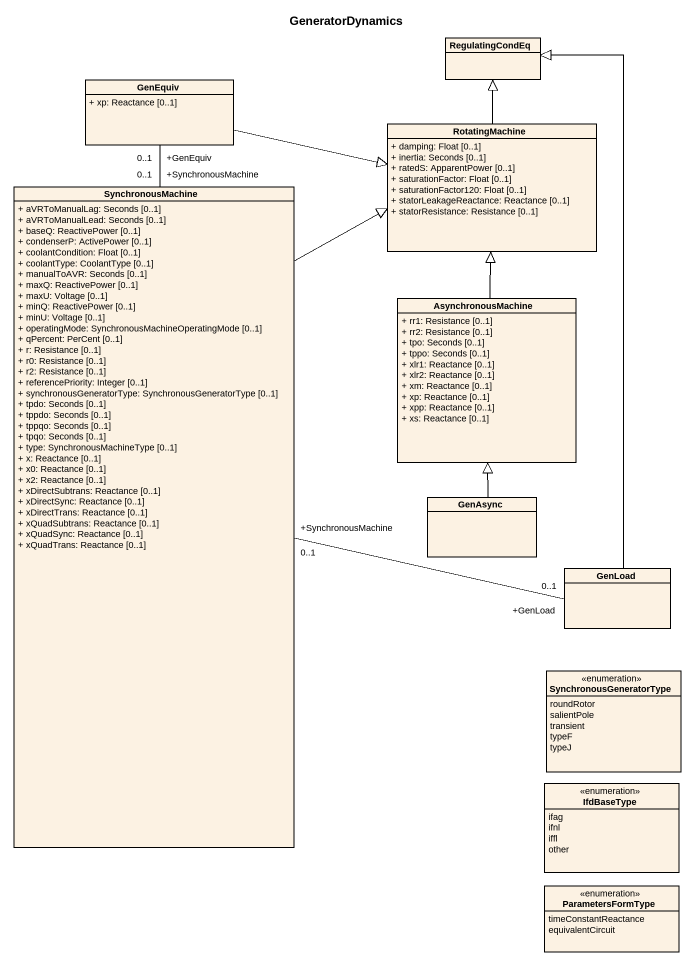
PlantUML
@startuml
title GeneratorDynamics
hide circle
hide empty members
skinparam classAttributeIconSize 0
class RegulatingCondEq
class GenEquiv {
  + xp: Reactance [0..1]
}
class RotatingMachine {
  + damping: Float [0..1]
  + inertia: Seconds [0..1]
  + ratedS: ApparentPower [0..1]
  + saturationFactor: Float [0..1]
  + saturationFactor120: Float [0..1]
  + statorLeakageReactance: Reactance [0..1]
  + statorResistance: Resistance [0..1]
}
class SynchronousMachine {
  + aVRToManualLag: Seconds [0..1]
  + aVRToManualLead: Seconds [0..1]
  + baseQ: ReactivePower [0..1]
  + condenserP: ActivePower [0..1]
  + coolantCondition: Float [0..1]
  + coolantType: CoolantType [0..1]
  + manualToAVR: Seconds [0..1]
  + maxQ: ReactivePower [0..1]
  + maxU: Voltage [0..1]
  + minQ: ReactivePower [0..1]
  + minU: Voltage [0..1]
  + operatingMode: SynchronousMachineOperatingMode [0..1]
  + qPercent: PerCent [0..1]
  + r: Resistance [0..1]
  + r0: Resistance [0..1]
  + r2: Resistance [0..1]
  + referencePriority: Integer [0..1]
  + synchronousGeneratorType: SynchronousGeneratorType [0..1]
  + tpdo: Seconds [0..1]
  + tppdo: Seconds [0..1]
  + tppqo: Seconds [0..1]
  + tpqo: Seconds [0..1]
  + type: SynchronousMachineType [0..1]
  + x: Reactance [0..1]
  + x0: Reactance [0..1]
  + x2: Reactance [0..1]
  + xDirectSubtrans: Reactance [0..1]
  + xDirectSync: Reactance [0..1]
  + xDirectTrans: Reactance [0..1]
  + xQuadSubtrans: Reactance [0..1]
  + xQuadSync: Reactance [0..1]
  + xQuadTrans: Reactance [0..1]
}
class AsynchronousMachine {
  + rr1: Resistance [0..1]
  + rr2: Resistance [0..1]
  + tpo: Seconds [0..1]
  + tppo: Seconds [0..1]
  + xlr1: Reactance [0..1]
  + xlr2: Reactance [0..1]
  + xm: Reactance [0..1]
  + xp: Reactance [0..1]
  + xpp: Reactance [0..1]
  + xs: Reactance [0..1]
}
class GenAsync
class GenLoad
enum SynchronousGeneratorType {
  roundRotor
  salientPole
  transient
  typeF
  typeJ
}
enum IfdBaseType {
  ifag
  ifnl
  iffl
  other
}
enum ParametersFormType {
  timeConstantReactance
  equivalentCircuit
}
GenEquiv -right-|> RotatingMachine
GenEquiv "+GenEquiv\n0..1" -- "+SynchronousMachine\n0..1" SynchronousMachine
RotatingMachine -up-|> RegulatingCondEq
SynchronousMachine -up-|> RotatingMachine
AsynchronousMachine -up-|> RotatingMachine
GenAsync -up-|> AsynchronousMachine
GenLoad -up-|> RegulatingCondEq
GenLoad "+GenLoad\n0..1" -left- "+SynchronousMachine\n0..1" SynchronousMachine
@enduml
